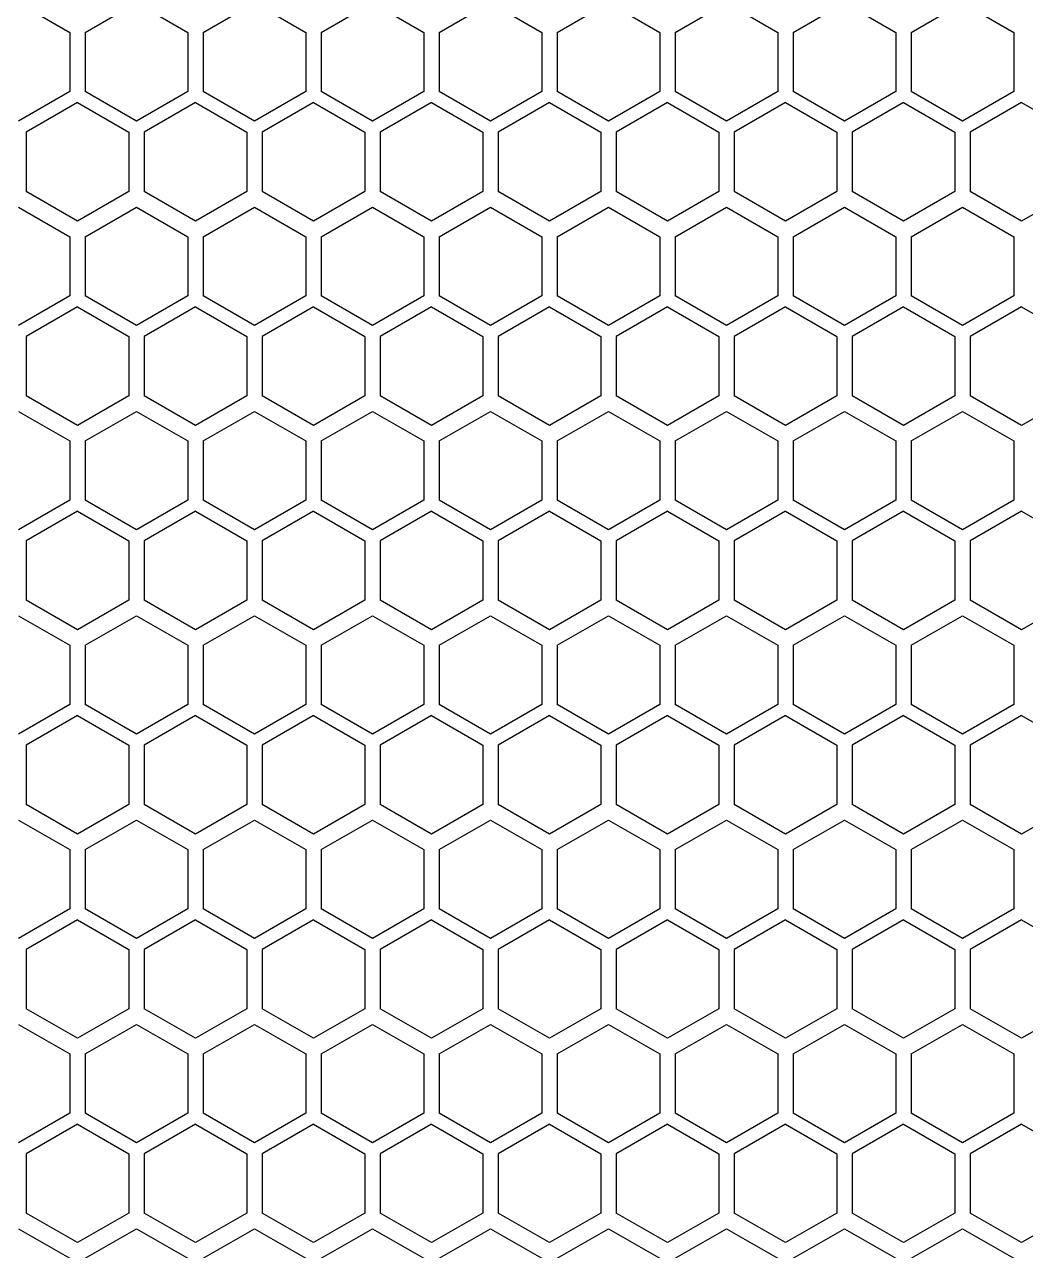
# Model space of a CAD drawing. Header units: millimetres. Extents: x 55614 to 110757, y -66981 to -47484.
# Drawn here: x 78049.7 to 78127.7, y -50412.2 to -50316.6 of the extents above; entities that cross this region are included whole.
import ezdxf

# ---------------------------------------------------------------- set-up
doc = ezdxf.new("R2010")
doc.units = ezdxf.units.MM
doc.layers.add('4215-0412-2-1_0', color=7, linetype='Continuous')
doc.layers.add('THICK', color=7, linetype='Continuous', lineweight=0)

# ---------------------------------------------------------------- blocks, each defined once
blk = doc.blocks.new('RU67I6756')
at = {"layer": '4215-0412-2-1_0', "color": 0, "linetype": 'Continuous'}
for p, q in [((24750.058, 16475.624), (24754.059, 16473.314)), ((24755.257, 16473.314), (24759.258, 16475.624)), ((24759.258, 16475.624), (24763.259, 16473.314)), ((24764.457, 16473.314), (24768.458, 16475.624)), ((24768.458, 16475.624), (24772.459, 16473.314)), ((24773.657, 16473.314), (24777.658, 16475.624)), ((24777.658, 16475.624), (24781.659, 16473.314)), ((24782.857, 16473.314), (24786.858, 16475.624)), ((24786.858, 16475.624), (24790.859, 16473.314)), ((24792.057, 16473.314), (24796.058, 16475.624)), ((24796.058, 16475.624), (24800.059, 16473.314)), ((24801.257, 16473.314), (24805.258, 16475.624)), ((24805.258, 16475.624), (24809.259, 16473.314)), ((24810.457, 16473.314), (24814.458, 16475.624)), ((24814.458, 16475.624), (24818.459, 16473.314)), ((24819.657, 16473.314), (24823.658, 16475.624)), ((24823.658, 16475.624), (24827.659, 16473.314)), ((24754.059, 16473.314), (24754.059, 16468.694)), ((24755.257, 16473.314), (24755.257, 16468.694)), ((24763.259, 16473.314), (24763.259, 16468.694)), ((24764.457, 16473.314), (24764.457, 16468.694)), ((24772.459, 16473.314), (24772.459, 16468.694)), ((24773.657, 16473.314), (24773.657, 16468.694)), ((24781.659, 16473.314), (24781.659, 16468.694)), ((24782.857, 16473.314), (24782.857, 16468.694)), ((24790.859, 16473.314), (24790.859, 16468.694)), ((24792.057, 16473.314), (24792.057, 16468.694)), ((24800.059, 16473.314), (24800.059, 16468.694)), ((24801.257, 16473.314), (24801.257, 16468.694)), ((24809.259, 16473.314), (24809.259, 16468.694)), ((24810.457, 16473.314), (24810.457, 16468.694)), ((24818.459, 16473.314), (24818.459, 16468.694)), ((24819.657, 16473.314), (24819.657, 16468.694)), ((24827.659, 16473.314), (24827.659, 16468.694)), ((24754.059, 16468.694), (24750.058, 16466.384)), ((24759.258, 16466.384), (24755.257, 16468.694)), ((24763.259, 16468.694), (24759.258, 16466.384)), ((24768.458, 16466.384), (24764.457, 16468.694)), ((24772.459, 16468.694), (24768.458, 16466.384)), ((24777.658, 16466.384), (24773.657, 16468.694)), ((24781.659, 16468.694), (24777.658, 16466.384)), ((24786.858, 16466.384), (24782.857, 16468.694)), ((24790.859, 16468.694), (24786.858, 16466.384)), ((24796.058, 16466.384), (24792.057, 16468.694)), ((24800.059, 16468.694), (24796.058, 16466.384)), ((24805.258, 16466.384), (24801.257, 16468.694)), ((24809.259, 16468.694), (24805.258, 16466.384)), ((24814.458, 16466.384), (24810.457, 16468.694)), ((24818.459, 16468.694), (24814.458, 16466.384)), ((24823.658, 16466.384), (24819.657, 16468.694)), ((24827.659, 16468.694), (24823.658, 16466.384)), ((24754.658, 16467.844), (24750.657, 16465.534)), ((24754.658, 16467.844), (24758.659, 16465.534)), ((24763.858, 16467.844), (24759.857, 16465.534)), ((24763.858, 16467.844), (24767.859, 16465.534)), ((24773.058, 16467.844), (24769.057, 16465.534)), ((24773.058, 16467.844), (24777.059, 16465.534)), ((24782.258, 16467.844), (24778.257, 16465.534)), ((24782.258, 16467.844), (24786.259, 16465.534)), ((24791.458, 16467.844), (24787.457, 16465.534)), ((24791.458, 16467.844), (24795.459, 16465.534)), ((24800.658, 16467.844), (24796.657, 16465.534)), ((24800.658, 16467.844), (24804.659, 16465.534)), ((24809.858, 16467.844), (24805.857, 16465.534)), ((24809.858, 16467.844), (24813.859, 16465.534)), ((24819.058, 16467.844), (24815.057, 16465.534)), ((24819.058, 16467.844), (24823.059, 16465.534)), ((24828.258, 16467.844), (24824.257, 16465.534)), ((24828.258, 16467.844), (24832.259, 16465.534)), ((24750.657, 16465.534), (24750.657, 16460.914)), ((24758.659, 16465.534), (24758.659, 16460.914)), ((24759.857, 16465.534), (24759.857, 16460.914)), ((24767.859, 16465.534), (24767.859, 16460.914)), ((24769.057, 16465.534), (24769.057, 16460.914)), ((24777.059, 16465.534), (24777.059, 16460.914)), ((24778.257, 16465.534), (24778.257, 16460.914)), ((24786.259, 16465.534), (24786.259, 16460.914)), ((24787.457, 16465.534), (24787.457, 16460.914)), ((24795.459, 16465.534), (24795.459, 16460.914)), ((24796.657, 16465.534), (24796.657, 16460.914)), ((24804.659, 16465.534), (24804.659, 16460.914)), ((24805.857, 16465.534), (24805.857, 16460.914)), ((24813.859, 16465.534), (24813.859, 16460.914)), ((24815.057, 16465.534), (24815.057, 16460.914)), ((24823.059, 16465.534), (24823.059, 16460.914)), ((24824.257, 16465.534), (24824.257, 16460.914)), ((24754.658, 16458.604), (24750.657, 16460.914)), ((24758.659, 16460.914), (24754.658, 16458.604)), ((24763.858, 16458.604), (24759.857, 16460.914)), ((24767.859, 16460.914), (24763.858, 16458.604)), ((24773.058, 16458.604), (24769.057, 16460.914)), ((24777.059, 16460.914), (24773.058, 16458.604)), ((24782.258, 16458.604), (24778.257, 16460.914)), ((24786.259, 16460.914), (24782.258, 16458.604)), ((24791.458, 16458.604), (24787.457, 16460.914)), ((24795.459, 16460.914), (24791.458, 16458.604)), ((24800.658, 16458.604), (24796.657, 16460.914)), ((24804.659, 16460.914), (24800.658, 16458.604)), ((24809.858, 16458.604), (24805.857, 16460.914)), ((24813.859, 16460.914), (24809.858, 16458.604)), ((24819.058, 16458.604), (24815.057, 16460.914)), ((24823.059, 16460.914), (24819.058, 16458.604)), ((24828.258, 16458.604), (24824.257, 16460.914)), ((24832.259, 16460.914), (24828.258, 16458.604)), ((24750.058, 16459.694), (24754.059, 16457.384)), ((24755.257, 16457.384), (24759.258, 16459.694)), ((24759.258, 16459.694), (24763.259, 16457.384)), ((24764.457, 16457.384), (24768.458, 16459.694)), ((24768.458, 16459.694), (24772.459, 16457.384)), ((24773.657, 16457.384), (24777.658, 16459.694)), ((24777.658, 16459.694), (24781.659, 16457.384)), ((24782.857, 16457.384), (24786.858, 16459.694)), ((24786.858, 16459.694), (24790.859, 16457.384)), ((24792.057, 16457.384), (24796.058, 16459.694)), ((24796.058, 16459.694), (24800.059, 16457.384)), ((24801.257, 16457.384), (24805.258, 16459.694)), ((24805.258, 16459.694), (24809.259, 16457.384)), ((24810.457, 16457.384), (24814.458, 16459.694)), ((24814.458, 16459.694), (24818.459, 16457.384)), ((24819.657, 16457.384), (24823.658, 16459.694)), ((24823.658, 16459.694), (24827.659, 16457.384)), ((24754.059, 16457.384), (24754.059, 16452.764)), ((24755.257, 16457.384), (24755.257, 16452.764)), ((24763.259, 16457.384), (24763.259, 16452.764)), ((24764.457, 16457.384), (24764.457, 16452.764)), ((24772.459, 16457.384), (24772.459, 16452.764)), ((24773.657, 16457.384), (24773.657, 16452.764)), ((24781.659, 16457.384), (24781.659, 16452.764)), ((24782.857, 16457.384), (24782.857, 16452.764)), ((24790.859, 16457.384), (24790.859, 16452.764)), ((24792.057, 16457.384), (24792.057, 16452.764)), ((24800.059, 16457.384), (24800.059, 16452.764)), ((24801.257, 16457.384), (24801.257, 16452.764)), ((24809.259, 16457.384), (24809.259, 16452.764)), ((24810.457, 16457.384), (24810.457, 16452.764)), ((24818.459, 16457.384), (24818.459, 16452.764)), ((24819.657, 16457.384), (24819.657, 16452.764)), ((24827.659, 16457.384), (24827.659, 16452.764)), ((24754.059, 16452.764), (24750.058, 16450.454)), ((24759.258, 16450.454), (24755.257, 16452.764)), ((24763.259, 16452.764), (24759.258, 16450.454)), ((24768.458, 16450.454), (24764.457, 16452.764)), ((24772.459, 16452.764), (24768.458, 16450.454)), ((24777.658, 16450.454), (24773.657, 16452.764)), ((24781.659, 16452.764), (24777.658, 16450.454)), ((24786.858, 16450.454), (24782.857, 16452.764)), ((24790.859, 16452.764), (24786.858, 16450.454)), ((24796.058, 16450.454), (24792.057, 16452.764)), ((24800.059, 16452.764), (24796.058, 16450.454)), ((24805.258, 16450.454), (24801.257, 16452.764)), ((24809.259, 16452.764), (24805.258, 16450.454)), ((24814.458, 16450.454), (24810.457, 16452.764)), ((24818.459, 16452.764), (24814.458, 16450.454)), ((24823.658, 16450.454), (24819.657, 16452.764)), ((24827.659, 16452.764), (24823.658, 16450.454)), ((24754.658, 16451.914), (24750.657, 16449.604)), ((24754.658, 16451.914), (24758.659, 16449.604)), ((24763.858, 16451.914), (24759.857, 16449.604)), ((24763.858, 16451.914), (24767.859, 16449.604)), ((24773.058, 16451.914), (24769.057, 16449.604)), ((24773.058, 16451.914), (24777.059, 16449.604)), ((24782.258, 16451.914), (24778.257, 16449.604)), ((24782.258, 16451.914), (24786.259, 16449.604)), ((24791.458, 16451.914), (24787.457, 16449.604)), ((24791.458, 16451.914), (24795.459, 16449.604)), ((24800.658, 16451.914), (24796.657, 16449.604)), ((24800.658, 16451.914), (24804.659, 16449.604)), ((24809.858, 16451.914), (24805.857, 16449.604)), ((24809.858, 16451.914), (24813.859, 16449.604)), ((24819.058, 16451.914), (24815.057, 16449.604)), ((24819.058, 16451.914), (24823.059, 16449.604)), ((24828.258, 16451.914), (24824.257, 16449.604)), ((24828.258, 16451.914), (24832.259, 16449.604)), ((24750.657, 16449.604), (24750.657, 16444.984)), ((24758.659, 16449.604), (24758.659, 16444.984)), ((24759.857, 16449.604), (24759.857, 16444.984)), ((24767.859, 16449.604), (24767.859, 16444.984)), ((24769.057, 16449.604), (24769.057, 16444.984)), ((24777.059, 16449.604), (24777.059, 16444.984)), ((24778.257, 16449.604), (24778.257, 16444.984)), ((24786.259, 16449.604), (24786.259, 16444.984)), ((24787.457, 16449.604), (24787.457, 16444.984)), ((24795.459, 16449.604), (24795.459, 16444.984)), ((24796.657, 16449.604), (24796.657, 16444.984)), ((24804.659, 16449.604), (24804.659, 16444.984)), ((24805.857, 16449.604), (24805.857, 16444.984)), ((24813.859, 16449.604), (24813.859, 16444.984)), ((24815.057, 16449.604), (24815.057, 16444.984)), ((24823.059, 16449.604), (24823.059, 16444.984)), ((24824.257, 16449.604), (24824.257, 16444.984)), ((24754.658, 16442.674), (24750.657, 16444.984)), ((24758.659, 16444.984), (24754.658, 16442.674)), ((24763.858, 16442.674), (24759.857, 16444.984)), ((24767.859, 16444.984), (24763.858, 16442.674)), ((24773.058, 16442.674), (24769.057, 16444.984)), ((24777.059, 16444.984), (24773.058, 16442.674)), ((24782.258, 16442.674), (24778.257, 16444.984)), ((24786.259, 16444.984), (24782.258, 16442.674)), ((24791.458, 16442.674), (24787.457, 16444.984)), ((24795.459, 16444.984), (24791.458, 16442.674)), ((24800.658, 16442.674), (24796.657, 16444.984)), ((24804.659, 16444.984), (24800.658, 16442.674)), ((24809.858, 16442.674), (24805.857, 16444.984)), ((24813.859, 16444.984), (24809.858, 16442.674)), ((24819.058, 16442.674), (24815.057, 16444.984)), ((24823.059, 16444.984), (24819.058, 16442.674)), ((24828.258, 16442.674), (24824.257, 16444.984)), ((24832.259, 16444.984), (24828.258, 16442.674)), ((24750.058, 16443.764), (24754.059, 16441.454)), ((24755.257, 16441.454), (24759.258, 16443.764)), ((24759.258, 16443.764), (24763.259, 16441.454)), ((24764.457, 16441.454), (24768.458, 16443.764)), ((24768.458, 16443.764), (24772.459, 16441.454)), ((24773.657, 16441.454), (24777.658, 16443.764)), ((24777.658, 16443.764), (24781.659, 16441.454)), ((24782.857, 16441.454), (24786.858, 16443.764)), ((24786.858, 16443.764), (24790.859, 16441.454)), ((24792.057, 16441.454), (24796.058, 16443.764)), ((24796.058, 16443.764), (24800.059, 16441.454)), ((24801.257, 16441.454), (24805.258, 16443.764)), ((24805.258, 16443.764), (24809.259, 16441.454)), ((24810.457, 16441.454), (24814.458, 16443.764)), ((24814.458, 16443.764), (24818.459, 16441.454)), ((24819.657, 16441.454), (24823.658, 16443.764)), ((24823.658, 16443.764), (24827.659, 16441.454)), ((24754.059, 16441.454), (24754.059, 16436.834)), ((24755.257, 16441.454), (24755.257, 16436.834)), ((24763.259, 16441.454), (24763.259, 16436.834)), ((24764.457, 16441.454), (24764.457, 16436.834)), ((24772.459, 16441.454), (24772.459, 16436.834)), ((24773.657, 16441.454), (24773.657, 16436.834)), ((24781.659, 16441.454), (24781.659, 16436.834)), ((24782.857, 16441.454), (24782.857, 16436.834)), ((24790.859, 16441.454), (24790.859, 16436.834)), ((24792.057, 16441.454), (24792.057, 16436.834)), ((24800.059, 16441.454), (24800.059, 16436.834)), ((24801.257, 16441.454), (24801.257, 16436.834)), ((24809.259, 16441.454), (24809.259, 16436.834)), ((24810.457, 16441.454), (24810.457, 16436.834)), ((24818.459, 16441.454), (24818.459, 16436.834)), ((24819.657, 16441.454), (24819.657, 16436.834)), ((24827.659, 16441.454), (24827.659, 16436.834)), ((24754.059, 16436.834), (24750.058, 16434.524)), ((24754.658, 16435.984), (24750.657, 16433.674)), ((24754.658, 16435.984), (24758.659, 16433.674)), ((24759.258, 16434.524), (24755.257, 16436.834)), ((24763.259, 16436.834), (24759.258, 16434.524)), ((24763.858, 16435.984), (24759.857, 16433.674)), ((24763.858, 16435.984), (24767.859, 16433.674)), ((24768.458, 16434.524), (24764.457, 16436.834)), ((24772.459, 16436.834), (24768.458, 16434.524)), ((24773.058, 16435.984), (24769.057, 16433.674)), ((24773.058, 16435.984), (24777.059, 16433.674)), ((24777.658, 16434.524), (24773.657, 16436.834)), ((24781.659, 16436.834), (24777.658, 16434.524)), ((24782.258, 16435.984), (24778.257, 16433.674)), ((24782.258, 16435.984), (24786.259, 16433.674)), ((24786.858, 16434.524), (24782.857, 16436.834)), ((24790.859, 16436.834), (24786.858, 16434.524)), ((24791.458, 16435.984), (24787.457, 16433.674)), ((24791.458, 16435.984), (24795.459, 16433.674)), ((24796.058, 16434.524), (24792.057, 16436.834)), ((24800.059, 16436.834), (24796.058, 16434.524)), ((24800.658, 16435.984), (24796.657, 16433.674)), ((24800.658, 16435.984), (24804.659, 16433.674)), ((24805.258, 16434.524), (24801.257, 16436.834)), ((24809.259, 16436.834), (24805.258, 16434.524)), ((24809.858, 16435.984), (24805.857, 16433.674)), ((24809.858, 16435.984), (24813.859, 16433.674)), ((24814.458, 16434.524), (24810.457, 16436.834)), ((24818.459, 16436.834), (24814.458, 16434.524)), ((24819.058, 16435.984), (24815.057, 16433.674)), ((24819.058, 16435.984), (24823.059, 16433.674)), ((24823.658, 16434.524), (24819.657, 16436.834)), ((24827.659, 16436.834), (24823.658, 16434.524)), ((24828.258, 16435.984), (24824.257, 16433.674)), ((24828.258, 16435.984), (24832.259, 16433.674)), ((24750.657, 16433.674), (24750.657, 16429.054)), ((24758.659, 16433.674), (24758.659, 16429.054)), ((24759.857, 16433.674), (24759.857, 16429.054)), ((24767.859, 16433.674), (24767.859, 16429.054)), ((24769.057, 16433.674), (24769.057, 16429.054)), ((24777.059, 16433.674), (24777.059, 16429.054)), ((24778.257, 16433.674), (24778.257, 16429.054)), ((24786.259, 16433.674), (24786.259, 16429.054)), ((24787.457, 16433.674), (24787.457, 16429.054)), ((24795.459, 16433.674), (24795.459, 16429.054)), ((24796.657, 16433.674), (24796.657, 16429.054)), ((24804.659, 16433.674), (24804.659, 16429.054)), ((24805.857, 16433.674), (24805.857, 16429.054)), ((24813.859, 16433.674), (24813.859, 16429.054)), ((24815.057, 16433.674), (24815.057, 16429.054)), ((24823.059, 16433.674), (24823.059, 16429.054)), ((24824.257, 16433.674), (24824.257, 16429.054)), ((24754.658, 16426.744), (24750.657, 16429.054)), ((24758.659, 16429.054), (24754.658, 16426.744)), ((24763.858, 16426.744), (24759.857, 16429.054)), ((24767.859, 16429.054), (24763.858, 16426.744)), ((24773.058, 16426.744), (24769.057, 16429.054)), ((24777.059, 16429.054), (24773.058, 16426.744)), ((24782.258, 16426.744), (24778.257, 16429.054)), ((24786.259, 16429.054), (24782.258, 16426.744)), ((24791.458, 16426.744), (24787.457, 16429.054)), ((24795.459, 16429.054), (24791.458, 16426.744)), ((24800.658, 16426.744), (24796.657, 16429.054)), ((24804.659, 16429.054), (24800.658, 16426.744)), ((24809.858, 16426.744), (24805.857, 16429.054)), ((24813.859, 16429.054), (24809.858, 16426.744)), ((24819.058, 16426.744), (24815.057, 16429.054)), ((24823.059, 16429.054), (24819.058, 16426.744)), ((24828.258, 16426.744), (24824.257, 16429.054)), ((24832.259, 16429.054), (24828.258, 16426.744)), ((24750.058, 16427.834), (24754.059, 16425.524)), ((24755.257, 16425.524), (24759.258, 16427.834)), ((24759.258, 16427.834), (24763.259, 16425.524)), ((24764.457, 16425.524), (24768.458, 16427.834)), ((24768.458, 16427.834), (24772.459, 16425.524)), ((24773.657, 16425.524), (24777.658, 16427.834)), ((24777.658, 16427.834), (24781.659, 16425.524)), ((24782.857, 16425.524), (24786.858, 16427.834)), ((24786.858, 16427.834), (24790.859, 16425.524)), ((24792.057, 16425.524), (24796.058, 16427.834)), ((24796.058, 16427.834), (24800.059, 16425.524)), ((24801.257, 16425.524), (24805.258, 16427.834)), ((24805.258, 16427.834), (24809.259, 16425.524)), ((24810.457, 16425.524), (24814.458, 16427.834)), ((24814.458, 16427.834), (24818.459, 16425.524)), ((24819.657, 16425.524), (24823.658, 16427.834)), ((24823.658, 16427.834), (24827.659, 16425.524)), ((24754.059, 16425.524), (24754.059, 16420.904)), ((24755.257, 16425.524), (24755.257, 16420.904)), ((24763.259, 16425.524), (24763.259, 16420.904)), ((24764.457, 16425.524), (24764.457, 16420.904)), ((24772.459, 16425.524), (24772.459, 16420.904)), ((24773.657, 16425.524), (24773.657, 16420.904)), ((24781.659, 16425.524), (24781.659, 16420.904)), ((24782.857, 16425.524), (24782.857, 16420.904)), ((24790.859, 16425.524), (24790.859, 16420.904)), ((24792.057, 16425.524), (24792.057, 16420.904)), ((24800.059, 16425.524), (24800.059, 16420.904)), ((24801.257, 16425.524), (24801.257, 16420.904)), ((24809.259, 16425.524), (24809.259, 16420.904)), ((24810.457, 16425.524), (24810.457, 16420.904)), ((24818.459, 16425.524), (24818.459, 16420.904)), ((24819.657, 16425.524), (24819.657, 16420.904)), ((24827.659, 16425.524), (24827.659, 16420.904)), ((24754.059, 16420.904), (24750.058, 16418.594)), ((24759.258, 16418.594), (24755.257, 16420.904)), ((24763.259, 16420.904), (24759.258, 16418.594)), ((24768.458, 16418.594), (24764.457, 16420.904)), ((24772.459, 16420.904), (24768.458, 16418.594)), ((24777.658, 16418.594), (24773.657, 16420.904)), ((24781.659, 16420.904), (24777.658, 16418.594)), ((24786.858, 16418.594), (24782.857, 16420.904)), ((24790.859, 16420.904), (24786.858, 16418.594)), ((24796.058, 16418.594), (24792.057, 16420.904)), ((24800.059, 16420.904), (24796.058, 16418.594)), ((24805.258, 16418.594), (24801.257, 16420.904)), ((24809.259, 16420.904), (24805.258, 16418.594)), ((24814.458, 16418.594), (24810.457, 16420.904)), ((24818.459, 16420.904), (24814.458, 16418.594)), ((24823.658, 16418.594), (24819.657, 16420.904)), ((24827.659, 16420.904), (24823.658, 16418.594)), ((24754.658, 16420.054), (24750.657, 16417.744)), ((24754.658, 16420.054), (24758.659, 16417.744)), ((24763.858, 16420.054), (24759.857, 16417.744)), ((24763.858, 16420.054), (24767.859, 16417.744)), ((24773.058, 16420.054), (24769.057, 16417.744)), ((24773.058, 16420.054), (24777.059, 16417.744)), ((24782.258, 16420.054), (24778.257, 16417.744)), ((24782.258, 16420.054), (24786.259, 16417.744)), ((24791.458, 16420.054), (24787.457, 16417.744)), ((24791.458, 16420.054), (24795.459, 16417.744)), ((24800.658, 16420.054), (24796.657, 16417.744)), ((24800.658, 16420.054), (24804.659, 16417.744)), ((24809.858, 16420.054), (24805.857, 16417.744)), ((24809.858, 16420.054), (24813.859, 16417.744)), ((24819.058, 16420.054), (24815.057, 16417.744)), ((24819.058, 16420.054), (24823.059, 16417.744)), ((24828.258, 16420.054), (24824.257, 16417.744)), ((24828.258, 16420.054), (24832.259, 16417.744)), ((24750.657, 16417.744), (24750.657, 16413.124)), ((24758.659, 16417.744), (24758.659, 16413.124)), ((24759.857, 16417.744), (24759.857, 16413.124)), ((24767.859, 16417.744), (24767.859, 16413.124)), ((24769.057, 16417.744), (24769.057, 16413.124)), ((24777.059, 16417.744), (24777.059, 16413.124)), ((24778.257, 16417.744), (24778.257, 16413.124)), ((24786.259, 16417.744), (24786.259, 16413.124)), ((24787.457, 16417.744), (24787.457, 16413.124)), ((24795.459, 16417.744), (24795.459, 16413.124)), ((24796.657, 16417.744), (24796.657, 16413.124)), ((24804.659, 16417.744), (24804.659, 16413.124)), ((24805.857, 16417.744), (24805.857, 16413.124)), ((24813.859, 16417.744), (24813.859, 16413.124)), ((24815.057, 16417.744), (24815.057, 16413.124)), ((24823.059, 16417.744), (24823.059, 16413.124)), ((24824.257, 16417.744), (24824.257, 16413.124)), ((24754.658, 16410.814), (24750.657, 16413.124)), ((24758.659, 16413.124), (24754.658, 16410.814)), ((24763.858, 16410.814), (24759.857, 16413.124)), ((24767.859, 16413.124), (24763.858, 16410.814)), ((24773.058, 16410.814), (24769.057, 16413.124)), ((24777.059, 16413.124), (24773.058, 16410.814)), ((24782.258, 16410.814), (24778.257, 16413.124)), ((24786.259, 16413.124), (24782.258, 16410.814)), ((24791.458, 16410.814), (24787.457, 16413.124)), ((24795.459, 16413.124), (24791.458, 16410.814)), ((24800.658, 16410.814), (24796.657, 16413.124)), ((24804.659, 16413.124), (24800.658, 16410.814)), ((24809.858, 16410.814), (24805.857, 16413.124)), ((24813.859, 16413.124), (24809.858, 16410.814)), ((24819.058, 16410.814), (24815.057, 16413.124)), ((24823.059, 16413.124), (24819.058, 16410.814)), ((24828.258, 16410.814), (24824.257, 16413.124)), ((24832.259, 16413.124), (24828.258, 16410.814)), ((24750.058, 16411.904), (24754.059, 16409.594)), ((24755.257, 16409.594), (24759.258, 16411.904)), ((24759.258, 16411.904), (24763.259, 16409.594)), ((24764.457, 16409.594), (24768.458, 16411.904)), ((24768.458, 16411.904), (24772.459, 16409.594)), ((24773.657, 16409.594), (24777.658, 16411.904)), ((24777.658, 16411.904), (24781.659, 16409.594)), ((24782.857, 16409.594), (24786.858, 16411.904)), ((24786.858, 16411.904), (24790.859, 16409.594)), ((24792.057, 16409.594), (24796.058, 16411.904)), ((24796.058, 16411.904), (24800.059, 16409.594)), ((24801.257, 16409.594), (24805.258, 16411.904)), ((24805.258, 16411.904), (24809.259, 16409.594)), ((24810.457, 16409.594), (24814.458, 16411.904)), ((24814.458, 16411.904), (24818.459, 16409.594)), ((24819.657, 16409.594), (24823.658, 16411.904)), ((24823.658, 16411.904), (24827.659, 16409.594)), ((24754.059, 16409.594), (24754.059, 16404.974)), ((24755.257, 16409.594), (24755.257, 16404.974)), ((24763.259, 16409.594), (24763.259, 16404.974)), ((24764.457, 16409.594), (24764.457, 16404.974)), ((24772.459, 16409.594), (24772.459, 16404.974)), ((24773.657, 16409.594), (24773.657, 16404.974)), ((24781.659, 16409.594), (24781.659, 16404.974)), ((24782.857, 16409.594), (24782.857, 16404.974)), ((24790.859, 16409.594), (24790.859, 16404.974)), ((24792.057, 16409.594), (24792.057, 16404.974)), ((24800.059, 16409.594), (24800.059, 16404.974)), ((24801.257, 16409.594), (24801.257, 16404.974)), ((24809.259, 16409.594), (24809.259, 16404.974)), ((24810.457, 16409.594), (24810.457, 16404.974)), ((24818.459, 16409.594), (24818.459, 16404.974)), ((24819.657, 16409.594), (24819.657, 16404.974)), ((24827.659, 16409.594), (24827.659, 16404.974)), ((24754.059, 16404.974), (24750.058, 16402.664)), ((24759.258, 16402.664), (24755.257, 16404.974)), ((24763.259, 16404.974), (24759.258, 16402.664)), ((24768.458, 16402.664), (24764.457, 16404.974)), ((24772.459, 16404.974), (24768.458, 16402.664)), ((24777.658, 16402.664), (24773.657, 16404.974)), ((24781.659, 16404.974), (24777.658, 16402.664)), ((24786.858, 16402.664), (24782.857, 16404.974)), ((24790.859, 16404.974), (24786.858, 16402.664)), ((24796.058, 16402.664), (24792.057, 16404.974)), ((24800.059, 16404.974), (24796.058, 16402.664)), ((24805.258, 16402.664), (24801.257, 16404.974)), ((24809.259, 16404.974), (24805.258, 16402.664)), ((24814.458, 16402.664), (24810.457, 16404.974)), ((24818.459, 16404.974), (24814.458, 16402.664)), ((24823.658, 16402.664), (24819.657, 16404.974)), ((24827.659, 16404.974), (24823.658, 16402.664)), ((24754.658, 16404.124), (24750.657, 16401.814)), ((24754.658, 16404.124), (24758.659, 16401.814)), ((24763.858, 16404.124), (24759.857, 16401.814)), ((24763.858, 16404.124), (24767.859, 16401.814)), ((24773.058, 16404.124), (24769.057, 16401.814)), ((24773.058, 16404.124), (24777.059, 16401.814)), ((24782.258, 16404.124), (24778.257, 16401.814)), ((24782.258, 16404.124), (24786.259, 16401.814)), ((24791.458, 16404.124), (24787.457, 16401.814)), ((24791.458, 16404.124), (24795.459, 16401.814)), ((24800.658, 16404.124), (24796.657, 16401.814)), ((24800.658, 16404.124), (24804.659, 16401.814)), ((24809.858, 16404.124), (24805.857, 16401.814)), ((24809.858, 16404.124), (24813.859, 16401.814)), ((24819.058, 16404.124), (24815.057, 16401.814)), ((24819.058, 16404.124), (24823.059, 16401.814)), ((24828.258, 16404.124), (24824.257, 16401.814)), ((24828.258, 16404.124), (24832.259, 16401.814)), ((24750.657, 16401.814), (24750.657, 16397.194)), ((24758.659, 16401.814), (24758.659, 16397.194)), ((24759.857, 16401.814), (24759.857, 16397.194)), ((24767.859, 16401.814), (24767.859, 16397.194)), ((24769.057, 16401.814), (24769.057, 16397.194)), ((24777.059, 16401.814), (24777.059, 16397.194)), ((24778.257, 16401.814), (24778.257, 16397.194)), ((24786.259, 16401.814), (24786.259, 16397.194)), ((24787.457, 16401.814), (24787.457, 16397.194)), ((24795.459, 16401.814), (24795.459, 16397.194)), ((24796.657, 16401.814), (24796.657, 16397.194)), ((24804.659, 16401.814), (24804.659, 16397.194)), ((24805.857, 16401.814), (24805.857, 16397.194)), ((24813.859, 16401.814), (24813.859, 16397.194)), ((24815.057, 16401.814), (24815.057, 16397.194)), ((24823.059, 16401.814), (24823.059, 16397.194)), ((24824.257, 16401.814), (24824.257, 16397.194)), ((24754.658, 16394.884), (24750.657, 16397.194)), ((24758.659, 16397.194), (24754.658, 16394.884)), ((24763.858, 16394.884), (24759.857, 16397.194)), ((24767.859, 16397.194), (24763.858, 16394.884)), ((24773.058, 16394.884), (24769.057, 16397.194)), ((24777.059, 16397.194), (24773.058, 16394.884)), ((24782.258, 16394.884), (24778.257, 16397.194)), ((24786.259, 16397.194), (24782.258, 16394.884)), ((24791.458, 16394.884), (24787.457, 16397.194)), ((24795.459, 16397.194), (24791.458, 16394.884)), ((24800.658, 16394.884), (24796.657, 16397.194)), ((24804.659, 16397.194), (24800.658, 16394.884)), ((24809.858, 16394.884), (24805.857, 16397.194)), ((24813.859, 16397.194), (24809.858, 16394.884)), ((24819.058, 16394.884), (24815.057, 16397.194)), ((24823.059, 16397.194), (24819.058, 16394.884)), ((24828.258, 16394.884), (24824.257, 16397.194)), ((24832.259, 16397.194), (24828.258, 16394.884)), ((24750.058, 16395.974), (24754.059, 16393.664)), ((24755.257, 16393.664), (24759.258, 16395.974)), ((24759.258, 16395.974), (24763.259, 16393.664)), ((24764.457, 16393.664), (24768.458, 16395.974)), ((24768.458, 16395.974), (24772.459, 16393.664)), ((24773.657, 16393.664), (24777.658, 16395.974)), ((24777.658, 16395.974), (24781.659, 16393.664)), ((24782.857, 16393.664), (24786.858, 16395.974)), ((24786.858, 16395.974), (24790.859, 16393.664)), ((24792.057, 16393.664), (24796.058, 16395.974)), ((24796.058, 16395.974), (24800.059, 16393.664)), ((24801.257, 16393.664), (24805.258, 16395.974)), ((24805.258, 16395.974), (24809.259, 16393.664)), ((24810.457, 16393.664), (24814.458, 16395.974)), ((24814.458, 16395.974), (24818.459, 16393.664)), ((24819.657, 16393.664), (24823.658, 16395.974)), ((24823.658, 16395.974), (24827.659, 16393.664)), ((24754.059, 16393.664), (24754.059, 16389.044)), ((24755.257, 16393.664), (24755.257, 16389.044)), ((24763.259, 16393.664), (24763.259, 16389.044)), ((24764.457, 16393.664), (24764.457, 16389.044)), ((24772.459, 16393.664), (24772.459, 16389.044)), ((24773.657, 16393.664), (24773.657, 16389.044)), ((24781.659, 16393.664), (24781.659, 16389.044)), ((24782.857, 16393.664), (24782.857, 16389.044)), ((24790.859, 16393.664), (24790.859, 16389.044)), ((24792.057, 16393.664), (24792.057, 16389.044)), ((24800.059, 16393.664), (24800.059, 16389.044)), ((24801.257, 16393.664), (24801.257, 16389.044)), ((24809.259, 16393.664), (24809.259, 16389.044)), ((24810.457, 16393.664), (24810.457, 16389.044)), ((24818.459, 16393.664), (24818.459, 16389.044)), ((24819.657, 16393.664), (24819.657, 16389.044)), ((24827.659, 16393.664), (24827.659, 16389.044)), ((24754.059, 16389.044), (24750.058, 16386.734)), ((24754.658, 16388.194), (24750.657, 16385.884)), ((24754.658, 16388.194), (24758.659, 16385.884)), ((24759.258, 16386.734), (24755.257, 16389.044)), ((24763.259, 16389.044), (24759.258, 16386.734)), ((24763.858, 16388.194), (24759.857, 16385.884)), ((24763.858, 16388.194), (24767.859, 16385.884)), ((24768.458, 16386.734), (24764.457, 16389.044)), ((24772.459, 16389.044), (24768.458, 16386.734)), ((24773.058, 16388.194), (24769.057, 16385.884)), ((24773.058, 16388.194), (24777.059, 16385.884)), ((24777.658, 16386.734), (24773.657, 16389.044)), ((24781.659, 16389.044), (24777.658, 16386.734)), ((24782.258, 16388.194), (24778.257, 16385.884)), ((24782.258, 16388.194), (24786.259, 16385.884)), ((24786.858, 16386.734), (24782.857, 16389.044)), ((24790.859, 16389.044), (24786.858, 16386.734)), ((24791.458, 16388.194), (24787.457, 16385.884)), ((24791.458, 16388.194), (24795.459, 16385.884)), ((24796.058, 16386.734), (24792.057, 16389.044)), ((24800.059, 16389.044), (24796.058, 16386.734)), ((24800.658, 16388.194), (24796.657, 16385.884)), ((24800.658, 16388.194), (24804.659, 16385.884)), ((24805.258, 16386.734), (24801.257, 16389.044)), ((24809.259, 16389.044), (24805.258, 16386.734)), ((24809.858, 16388.194), (24805.857, 16385.884)), ((24809.858, 16388.194), (24813.859, 16385.884)), ((24814.458, 16386.734), (24810.457, 16389.044)), ((24818.459, 16389.044), (24814.458, 16386.734)), ((24819.058, 16388.194), (24815.057, 16385.884)), ((24819.058, 16388.194), (24823.059, 16385.884)), ((24823.658, 16386.734), (24819.657, 16389.044)), ((24827.659, 16389.044), (24823.658, 16386.734)), ((24828.258, 16388.194), (24824.257, 16385.884)), ((24828.258, 16388.194), (24832.259, 16385.884)), ((24750.657, 16385.884), (24750.657, 16381.264)), ((24758.659, 16385.884), (24758.659, 16381.264)), ((24759.857, 16385.884), (24759.857, 16381.264)), ((24767.859, 16385.884), (24767.859, 16381.264)), ((24769.057, 16385.884), (24769.057, 16381.264)), ((24777.059, 16385.884), (24777.059, 16381.264)), ((24778.257, 16385.884), (24778.257, 16381.264)), ((24786.259, 16385.884), (24786.259, 16381.264)), ((24787.457, 16385.884), (24787.457, 16381.264)), ((24795.459, 16385.884), (24795.459, 16381.264)), ((24796.657, 16385.884), (24796.657, 16381.264)), ((24804.659, 16385.884), (24804.659, 16381.264)), ((24805.857, 16385.884), (24805.857, 16381.264)), ((24813.859, 16385.884), (24813.859, 16381.264)), ((24815.057, 16385.884), (24815.057, 16381.264)), ((24823.059, 16385.884), (24823.059, 16381.264)), ((24824.257, 16385.884), (24824.257, 16381.264)), ((24754.658, 16378.954), (24750.657, 16381.264)), ((24758.659, 16381.264), (24754.658, 16378.954)), ((24763.858, 16378.954), (24759.857, 16381.264)), ((24767.859, 16381.264), (24763.858, 16378.954)), ((24773.058, 16378.954), (24769.057, 16381.264)), ((24777.059, 16381.264), (24773.058, 16378.954)), ((24782.258, 16378.954), (24778.257, 16381.264)), ((24786.259, 16381.264), (24782.258, 16378.954)), ((24791.458, 16378.954), (24787.457, 16381.264)), ((24795.459, 16381.264), (24791.458, 16378.954)), ((24800.658, 16378.954), (24796.657, 16381.264)), ((24804.659, 16381.264), (24800.658, 16378.954)), ((24809.858, 16378.954), (24805.857, 16381.264)), ((24813.859, 16381.264), (24809.858, 16378.954)), ((24819.058, 16378.954), (24815.057, 16381.264)), ((24823.059, 16381.264), (24819.058, 16378.954)), ((24828.258, 16378.954), (24824.257, 16381.264)), ((24832.259, 16381.264), (24828.258, 16378.954)), ((24750.058, 16380.044), (24754.059, 16377.734)), ((24755.257, 16377.734), (24759.258, 16380.044)), ((24759.258, 16380.044), (24763.259, 16377.734)), ((24764.457, 16377.734), (24768.458, 16380.044)), ((24768.458, 16380.044), (24772.459, 16377.734)), ((24773.657, 16377.734), (24777.658, 16380.044)), ((24777.658, 16380.044), (24781.659, 16377.734)), ((24782.857, 16377.734), (24786.858, 16380.044)), ((24786.858, 16380.044), (24790.859, 16377.734)), ((24792.057, 16377.734), (24796.058, 16380.044)), ((24796.058, 16380.044), (24800.059, 16377.734)), ((24801.257, 16377.734), (24805.258, 16380.044)), ((24805.258, 16380.044), (24809.259, 16377.734)), ((24810.457, 16377.734), (24814.458, 16380.044)), ((24814.458, 16380.044), (24818.459, 16377.734)), ((24819.657, 16377.734), (24823.658, 16380.044)), ((24823.658, 16380.044), (24827.659, 16377.734))]:
    blk.add_line(p, q, dxfattribs=at)

msp = doc.modelspace()

# ---------------------------------------------------------------- block references
at = {"layer": 'THICK', "lineweight": -3}
msp.add_blockref('RU67I6756', (53299.141, -66790.529), dxfattribs=at)

doc.saveas('drawing.dxf')
